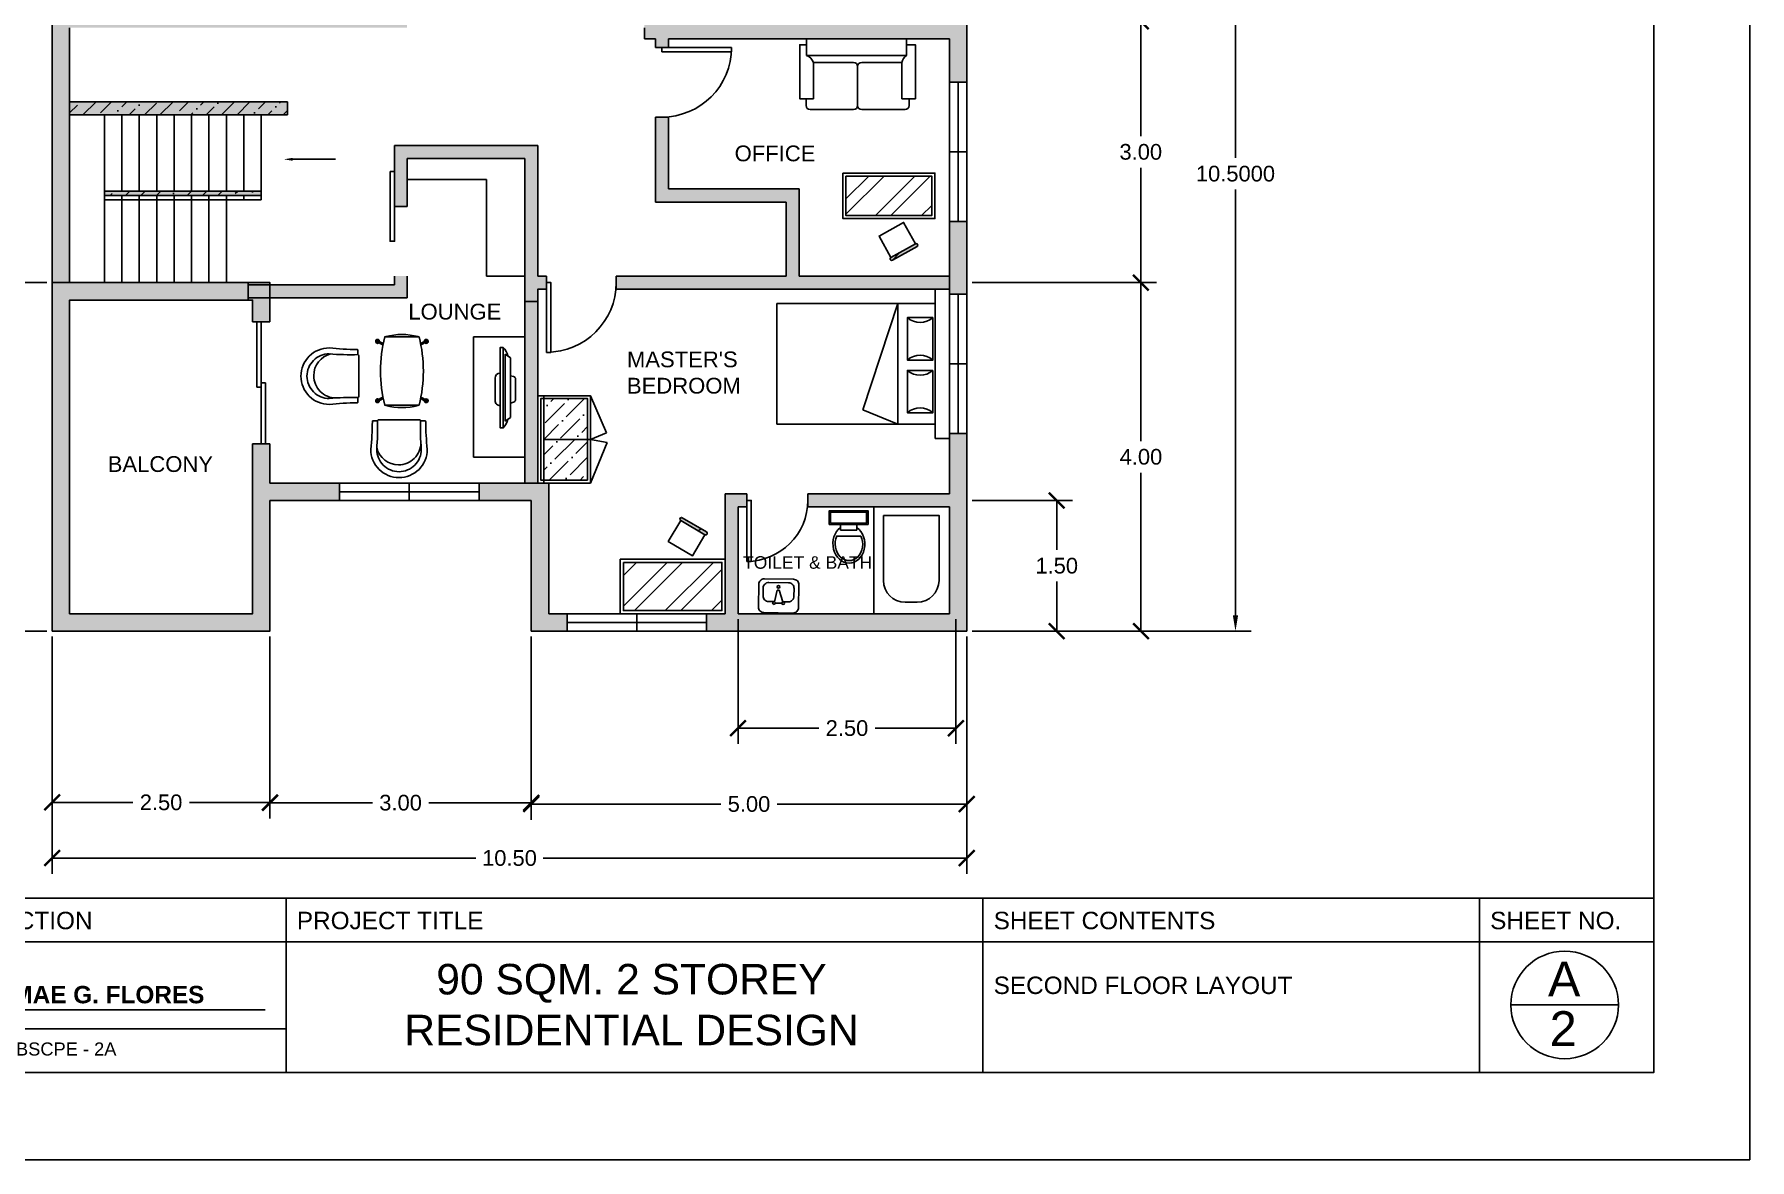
# Model space of a CAD drawing. Header units: metres. Extents: x 0 to 87.2, y 2 to 51.9.
# Drawn here: x 57.67 to 77.37, y 2.04 to 14.96 of the extents above; entities that cross this region are included whole.
import ezdxf
from ezdxf import colors
from ezdxf.entities.mleader import LeaderData, LeaderLine
from ezdxf.math import Vec2, Vec3

# ---------------------------------------------------------------- set-up
doc = ezdxf.new("R2010")
doc.units = ezdxf.units.M
doc.header["$MEASUREMENT"] = 0
doc.styles.get("Standard").update_dxf_attribs({"font": 'arial.ttf'})
doc.dimstyles.get("Standard").update_dxf_attribs({"dimtxt": 0.18, "dimasz": 0.18, "dimexe": 0.18, "dimexo": 0.0625, "dimgap": 0.09, "dimtad": 0, "dimtih": 1, "dimtoh": 1, "dimdec": 4, "dimzin": 0, "dimdsep": 46, "dimtxsty": 'Standard', "dimcen": 0.09, "dimadec": 0, "dimazin": 0, "dimtfac": 1, "dimtdec": 4, "dimtofl": 0, "dimtmove": 0, "dimatfit": 3, "dimfxl": 1, "dimtolj": 1, "dimtzin": 0, "dimarcsym": 0})

# ---------------------------------------------------------------- blocks, each defined once
blk = doc.blocks.new('_ArchTick')
at = {"color": 0, "linetype": 'ByBlock', "const_width": 0.15}
blk.add_lwpolyline([(-0.5, -0.5), (0.5, 0.5)], dxfattribs=at)
blk = doc.blocks.new('*D55')
at = {"color": 0, "lineweight": -2, "transparency": 16777216}
for p, q in [((57.815, 12.11), (55.697, 12.11)), ((55.877, 12.11), (55.877, 10.292)), ((55.877, 8.11), (55.877, 9.928)), ((57.815, 8.11), (55.697, 8.11))]:
    blk.add_line(p, q, dxfattribs=at)
at = {"layer": 'Defpoints', "color": 0, "transparency": 16777216}
for p in [(55.877, 12.11), (57.877, 12.11), (57.877, 8.11)]:
    blk.add_point(p, dxfattribs=at)
at = {"color": 0, "lineweight": -2, "transparency": 16777216, "xscale": 0.18, "yscale": 0.18, "zscale": 0.18}
for p, rotation in [((55.877, 12.11), 90), ((55.877, 8.11), 270)]:
    blk.add_blockref('_ArchTick', p, dxfattribs=dict(at, rotation=rotation))
at = {"color": 7, "transparency": 16777216, "insert": (55.877, 10.11), "char_height": 0.18, "attachment_point": 5}
blk.add_mtext('\\A1;4.00', dxfattribs=at)
blk = doc.blocks.new('*D56')
at = {"color": 0, "lineweight": -2, "transparency": 16777216}
for p, q in [((57.815, 15.11), (55.7, 15.11)), ((55.88, 15.11), (55.88, 13.792)), ((55.88, 12.11), (55.88, 13.428)), ((57.815, 12.11), (55.7, 12.11))]:
    blk.add_line(p, q, dxfattribs=at)
at = {"layer": 'Defpoints', "color": 0, "transparency": 16777216}
for p in [(55.88, 15.11), (57.877, 15.11), (57.877, 12.11)]:
    blk.add_point(p, dxfattribs=at)
at = {"color": 0, "lineweight": -2, "transparency": 16777216, "xscale": 0.18, "yscale": 0.18, "zscale": 0.18}
for p, rotation in [((55.88, 15.11), 90), ((55.88, 12.11), 270)]:
    blk.add_blockref('_ArchTick', p, dxfattribs=dict(at, rotation=rotation))
at = {"color": 7, "transparency": 16777216, "insert": (55.88, 13.61), "char_height": 0.18, "attachment_point": 5}
blk.add_mtext('\\A1;3.00', dxfattribs=at)
blk = doc.blocks.new('*D53')
at = {"color": 0, "lineweight": -2, "transparency": 16777216}
for p, q in [((60.377, 8.047), (60.377, 5.96)), ((63.377, 8.047), (63.377, 5.96)), ((60.377, 6.14), (61.554, 6.14)), ((63.377, 6.14), (62.201, 6.14))]:
    blk.add_line(p, q, dxfattribs=at)
at = {"layer": 'Defpoints', "color": 0, "transparency": 16777216}
for p in [(60.377, 8.11), (63.377, 8.11), (63.377, 6.14)]:
    blk.add_point(p, dxfattribs=at)
at = {"color": 0, "lineweight": -2, "transparency": 16777216, "xscale": 0.18, "yscale": 0.18, "zscale": 0.18, "rotation": 180}
blk.add_blockref('_ArchTick', (60.377, 6.14), dxfattribs=at)
at = {"color": 0, "lineweight": -2, "transparency": 16777216, "xscale": 0.18, "yscale": 0.18, "zscale": 0.18}
blk.add_blockref('_ArchTick', (63.377, 6.14), dxfattribs=at)
at = {"color": 7, "transparency": 16777216, "insert": (61.877, 6.14), "char_height": 0.18, "attachment_point": 5}
blk.add_mtext('\\A1;3.00', dxfattribs=at)
blk = doc.blocks.new('*D54')
at = {"color": 0, "lineweight": -2, "transparency": 16777216}
for p, q in [((57.877, 8.047), (57.877, 5.964)), ((60.377, 8.047), (60.377, 5.964)), ((57.877, 6.144), (58.802, 6.144)), ((60.377, 6.144), (59.452, 6.144))]:
    blk.add_line(p, q, dxfattribs=at)
at = {"layer": 'Defpoints', "color": 0, "transparency": 16777216}
for p in [(57.877, 8.11), (60.377, 8.11), (60.377, 6.144)]:
    blk.add_point(p, dxfattribs=at)
at = {"color": 0, "lineweight": -2, "transparency": 16777216, "xscale": 0.18, "yscale": 0.18, "zscale": 0.18, "rotation": 180}
blk.add_blockref('_ArchTick', (57.877, 6.144), dxfattribs=at)
at = {"color": 0, "lineweight": -2, "transparency": 16777216, "xscale": 0.18, "yscale": 0.18, "zscale": 0.18}
blk.add_blockref('_ArchTick', (60.377, 6.144), dxfattribs=at)
at = {"color": 7, "transparency": 16777216, "insert": (59.127, 6.144), "char_height": 0.18, "attachment_point": 5}
blk.add_mtext('\\A1;2.50', dxfattribs=at)
blk = doc.blocks.new('*D58')
at = {"color": 0, "lineweight": -2, "transparency": 16777216}
for p, q in [((57.815, 12.11), (55.697, 12.11)), ((55.877, 12.11), (55.877, 10.292)), ((55.877, 8.11), (55.877, 9.928)), ((57.815, 8.11), (55.697, 8.11))]:
    blk.add_line(p, q, dxfattribs=at)
at = {"layer": 'Defpoints', "color": 0, "transparency": 16777216}
for p in [(55.877, 12.11), (57.877, 12.11), (57.877, 8.11)]:
    blk.add_point(p, dxfattribs=at)
at = {"color": 0, "lineweight": -2, "transparency": 16777216, "xscale": 0.18, "yscale": 0.18, "zscale": 0.18}
for p, rotation in [((55.877, 12.11), 90), ((55.877, 8.11), 270)]:
    blk.add_blockref('_ArchTick', p, dxfattribs=dict(at, rotation=rotation))
at = {"color": 7, "transparency": 16777216, "insert": (55.877, 10.11), "char_height": 0.18, "attachment_point": 5}
blk.add_mtext('\\A1;4.00', dxfattribs=at)
blk = doc.blocks.new('*D62')
at = {"color": 0, "lineweight": -2, "transparency": 16777216}
for p, q in [((60.377, 8.047), (60.377, 5.96)), ((63.377, 8.047), (63.377, 5.96)), ((60.377, 6.14), (61.554, 6.14)), ((63.377, 6.14), (62.201, 6.14))]:
    blk.add_line(p, q, dxfattribs=at)
at = {"layer": 'Defpoints', "color": 0, "transparency": 16777216}
for p in [(60.377, 8.11), (63.377, 8.11), (63.377, 6.14)]:
    blk.add_point(p, dxfattribs=at)
at = {"color": 0, "lineweight": -2, "transparency": 16777216, "xscale": 0.18, "yscale": 0.18, "zscale": 0.18, "rotation": 180}
blk.add_blockref('_ArchTick', (60.377, 6.14), dxfattribs=at)
at = {"color": 0, "lineweight": -2, "transparency": 16777216, "xscale": 0.18, "yscale": 0.18, "zscale": 0.18}
blk.add_blockref('_ArchTick', (63.377, 6.14), dxfattribs=at)
at = {"color": 7, "transparency": 16777216, "insert": (61.877, 6.14), "char_height": 0.18, "attachment_point": 5}
blk.add_mtext('\\A1;3.00', dxfattribs=at)
blk = doc.blocks.new('*D63')
at = {"color": 0, "lineweight": -2, "transparency": 16777216}
for p, q in [((57.877, 8.047), (57.877, 5.964)), ((60.377, 8.047), (60.377, 5.964)), ((57.877, 6.144), (58.802, 6.144)), ((60.377, 6.144), (59.452, 6.144))]:
    blk.add_line(p, q, dxfattribs=at)
at = {"layer": 'Defpoints', "color": 0, "transparency": 16777216}
for p in [(57.877, 8.11), (60.377, 8.11), (60.377, 6.144)]:
    blk.add_point(p, dxfattribs=at)
at = {"color": 0, "lineweight": -2, "transparency": 16777216, "xscale": 0.18, "yscale": 0.18, "zscale": 0.18, "rotation": 180}
blk.add_blockref('_ArchTick', (57.877, 6.144), dxfattribs=at)
at = {"color": 0, "lineweight": -2, "transparency": 16777216, "xscale": 0.18, "yscale": 0.18, "zscale": 0.18}
blk.add_blockref('_ArchTick', (60.377, 6.144), dxfattribs=at)
at = {"color": 7, "transparency": 16777216, "insert": (59.127, 6.144), "char_height": 0.18, "attachment_point": 5}
blk.add_mtext('\\A1;2.50', dxfattribs=at)
blk = doc.blocks.new('door 0.8')
at = {"color": 210}
blk.add_lwpolyline([(0, -0.8), (0, 0), (-0.05, 0), (-0.05, -0.8)], close=True, dxfattribs=at)
blk.add_arc((0, 0), 0.8, 180, 270, dxfattribs=at)
blk = doc.blocks.new('cabinet')
at = {"color": 0}
for p, q in [((-0.604, 0), (-0.795, -0.466)), ((-0.069, 0), (-0.069, -1.002)), ((0, 0), (0, -1.002)), ((-0.795, -0.466), (-0.604, -0.501)), ((-0.604, -0.501), (-0.789, -0.578)), ((-0.789, -0.578), (-0.604, -1.002)), ((-0.604, -0.501), (-0.069, -0.501))]:
    blk.add_line(p, q, dxfattribs=at)
for points in [[(-0.604, 0), (0, 0), (0, -1.002), (-0.604, -1.002)], [(-0.571, -0.033), (-0.033, -0.033), (-0.033, -0.969), (-0.571, -0.969)]]:
    blk.add_lwpolyline(points, close=True, dxfattribs=at)
blk = doc.blocks.new('toilet')
at = {"color": 0}
for p, q in [((-0.133, 0.359), (-0.133, 0.081)), ((-0.065, 0.317), (0, 0.317)), ((-0.065, 0.317), (-0.065, 0.127)), ((-0.065, 0.127), (0, 0.127))]:
    blk.add_line(p, q, dxfattribs=at)
for points in [[(0, 0.446), (0.157, 0.446), (0.157, 0), (0, 0)], [(0.016, 0.431), (0.142, 0.431), (0.142, 0.016), (0.016, 0.016)]]:
    blk.add_lwpolyline(points, close=True, dxfattribs=at)
for centre, major_axis, start_param, end_param in [((-0.224, 0.22), (-0.22, -0.006), 3.664529, 8.861022), ((-0.225, 0.219), (-0.19, -0.005), 4.18294, 8.338265), ((-0.225, 0.219), (-0.19, -0.005), 3.664529, 3.694111), ((-0.225, 0.219), (-0.19, -0.005), 8.827094, 8.861022)]:
    blk.add_ellipse(centre, major_axis=major_axis, ratio=0.833333, start_param=start_param, end_param=end_param, dxfattribs=at)
blk = doc.blocks.new('sink')
for p, q in [((0.163, 0.242), (0.205, 0.109)), ((0.26, 0.242), (0.231, 0.11)), ((0.205, 0.109), (0.231, 0.11))]:
    blk.add_line(p, q)
blk.add_lwpolyline([(0.045, 0.369), (0.378, 0.369, -0.414214), (0.443, 0.305), (0.443, 0.045, -0.414214), (0.378, -0.019), (0.045, -0.019, -0.414214), (-0.019, 0.045), (-0.019, 0.305, -0.414214)], format="xyb", close=True)
blk.add_lwpolyline([(0.26, 0.241), (0.327, 0.241, -0.414214), (0.391, 0.176), (0.391, 0.087, -0.414214), (0.327, 0.022), (0.1, 0.022, -0.414214), (0.036, 0.087), (0.036, 0.176, -0.414214), (0.1, 0.241), (0.163, 0.241)], format="xyb")
blk.add_circle((0.215, 0.072), 0.0154)
blk = doc.blocks.new('sink 2')
blk.add_line((-0.25, -0.094), (-0.176, -0.094))
for centre in [(-0.265, -0.094), (-0.16, -0.094)]:
    blk.add_circle(centre, 0.0154)
blk.add_blockref('sink', (-0.424, -0.351))
blk = doc.blocks.new('*D83')
at = {"color": 0, "lineweight": -2, "transparency": 16777216}
for p, q in [((68.44, 15.11), (70.555, 15.11)), ((70.375, 15.11), (70.375, 13.792)), ((70.375, 12.11), (70.375, 13.428)), ((68.44, 12.11), (70.555, 12.11))]:
    blk.add_line(p, q, dxfattribs=at)
at = {"layer": 'Defpoints', "color": 0, "transparency": 16777216}
for p in [(68.377, 15.11), (68.377, 12.11), (70.375, 12.11)]:
    blk.add_point(p, dxfattribs=at)
at = {"color": 0, "lineweight": -2, "transparency": 16777216, "xscale": 0.18, "yscale": 0.18, "zscale": 0.18}
for p, rotation in [((70.375, 15.11), 90), ((70.375, 12.11), 270)]:
    blk.add_blockref('_ArchTick', p, dxfattribs=dict(at, rotation=rotation))
at = {"color": 7, "transparency": 16777216, "insert": (70.375, 13.61), "char_height": 0.18, "attachment_point": 5}
blk.add_mtext('\\A1;3.00', dxfattribs=at)
blk = doc.blocks.new('*D84')
at = {"color": 0, "lineweight": -2, "transparency": 16777216}
for p, q in [((68.44, 12.11), (70.557, 12.11)), ((70.377, 12.11), (70.377, 10.292)), ((70.377, 8.11), (70.377, 9.928)), ((68.44, 8.11), (70.557, 8.11))]:
    blk.add_line(p, q, dxfattribs=at)
at = {"layer": 'Defpoints', "color": 0, "transparency": 16777216}
for p in [(68.377, 12.11), (68.377, 8.11), (70.377, 8.11)]:
    blk.add_point(p, dxfattribs=at)
at = {"color": 0, "lineweight": -2, "transparency": 16777216, "xscale": 0.18, "yscale": 0.18, "zscale": 0.18}
for p, rotation in [((70.377, 12.11), 90), ((70.377, 8.11), 270)]:
    blk.add_blockref('_ArchTick', p, dxfattribs=dict(at, rotation=rotation))
at = {"color": 7, "transparency": 16777216, "insert": (70.377, 10.11), "char_height": 0.18, "attachment_point": 5}
blk.add_mtext('\\A1;4.00', dxfattribs=at)
blk = doc.blocks.new('*D85')
at = {"color": 0, "lineweight": -2, "transparency": 16777216}
for p, q in [((68.44, 9.61), (69.59, 9.61)), ((69.41, 9.61), (69.41, 9.042)), ((69.41, 8.11), (69.41, 8.678)), ((68.44, 8.11), (69.59, 8.11))]:
    blk.add_line(p, q, dxfattribs=at)
at = {"layer": 'Defpoints', "color": 0, "transparency": 16777216}
for p in [(68.377, 9.61), (68.377, 8.11), (69.41, 8.11)]:
    blk.add_point(p, dxfattribs=at)
at = {"color": 0, "lineweight": -2, "transparency": 16777216, "xscale": 0.18, "yscale": 0.18, "zscale": 0.18}
for p, rotation in [((69.41, 9.61), 90), ((69.41, 8.11), 270)]:
    blk.add_blockref('_ArchTick', p, dxfattribs=dict(at, rotation=rotation))
at = {"color": 7, "transparency": 16777216, "insert": (69.41, 8.86), "char_height": 0.18, "attachment_point": 5}
blk.add_mtext('\\A1;1.50', dxfattribs=at)
blk = doc.blocks.new('*D86')
at = {"color": 0, "lineweight": -2, "transparency": 16777216}
for p, q in [((63.377, 8.047), (63.377, 5.945)), ((68.377, 8.047), (68.377, 5.945)), ((63.377, 6.125), (65.554, 6.125)), ((68.377, 6.125), (66.201, 6.125))]:
    blk.add_line(p, q, dxfattribs=at)
at = {"layer": 'Defpoints', "color": 0, "transparency": 16777216}
for p in [(63.377, 8.11), (68.377, 8.11), (68.377, 6.125)]:
    blk.add_point(p, dxfattribs=at)
at = {"color": 0, "lineweight": -2, "transparency": 16777216, "xscale": 0.18, "yscale": 0.18, "zscale": 0.18, "rotation": 180}
blk.add_blockref('_ArchTick', (63.377, 6.125), dxfattribs=at)
at = {"color": 0, "lineweight": -2, "transparency": 16777216, "xscale": 0.18, "yscale": 0.18, "zscale": 0.18}
blk.add_blockref('_ArchTick', (68.377, 6.125), dxfattribs=at)
at = {"color": 7, "transparency": 16777216, "insert": (65.877, 6.125), "char_height": 0.18, "attachment_point": 5}
blk.add_mtext('\\A1;5.00', dxfattribs=at)
blk = doc.blocks.new('*D87')
at = {"color": 0, "lineweight": -2, "transparency": 16777216}
for p, q in [((65.752, 8.247), (65.752, 6.816)), ((68.252, 8.247), (68.252, 6.816)), ((65.752, 6.996), (66.677, 6.996)), ((68.252, 6.996), (67.327, 6.996))]:
    blk.add_line(p, q, dxfattribs=at)
at = {"layer": 'Defpoints', "color": 0, "transparency": 16777216}
for p in [(65.752, 8.31), (68.252, 8.31), (68.252, 6.996)]:
    blk.add_point(p, dxfattribs=at)
at = {"color": 0, "lineweight": -2, "transparency": 16777216, "xscale": 0.18, "yscale": 0.18, "zscale": 0.18, "rotation": 180}
blk.add_blockref('_ArchTick', (65.752, 6.996), dxfattribs=at)
at = {"color": 0, "lineweight": -2, "transparency": 16777216, "xscale": 0.18, "yscale": 0.18, "zscale": 0.18}
blk.add_blockref('_ArchTick', (68.252, 6.996), dxfattribs=at)
at = {"color": 7, "transparency": 16777216, "insert": (67.002, 6.996), "char_height": 0.18, "attachment_point": 5}
blk.add_mtext('\\A1;2.50', dxfattribs=at)
blk = doc.blocks.new('*D89')
at = {"color": 0, "lineweight": -2, "transparency": 16777216}
for p, q in [((57.815, 18.61), (54.841, 18.61)), ((55.021, 18.61), (55.021, 13.542)), ((55.021, 8.11), (55.021, 13.178)), ((57.815, 8.11), (54.841, 8.11))]:
    blk.add_line(p, q, dxfattribs=at)
at = {"layer": 'Defpoints', "color": 0, "transparency": 16777216}
for p in [(57.877, 18.61), (55.021, 8.11), (57.877, 8.11)]:
    blk.add_point(p, dxfattribs=at)
at = {"color": 0, "lineweight": -2, "transparency": 16777216, "xscale": 0.18, "yscale": 0.18, "zscale": 0.18}
for p, rotation in [((55.021, 18.61), 90), ((55.021, 8.11), 270)]:
    blk.add_blockref('_ArchTick', p, dxfattribs=dict(at, rotation=rotation))
at = {"color": 7, "transparency": 16777216, "insert": (55.021, 13.36), "char_height": 0.18, "attachment_point": 5}
blk.add_mtext('\\A1;10.50', dxfattribs=at)
blk = doc.blocks.new('*D90')
at = {"color": 0, "lineweight": -2, "transparency": 16777216}
for p, q in [((57.877, 8.047), (57.877, 5.325)), ((68.377, 8.047), (68.377, 5.325)), ((57.877, 5.505), (62.742, 5.505)), ((68.377, 5.505), (63.512, 5.505))]:
    blk.add_line(p, q, dxfattribs=at)
at = {"layer": 'Defpoints', "color": 0, "transparency": 16777216}
for p in [(57.877, 8.11), (68.377, 8.11), (68.377, 5.505)]:
    blk.add_point(p, dxfattribs=at)
at = {"color": 0, "lineweight": -2, "transparency": 16777216, "xscale": 0.18, "yscale": 0.18, "zscale": 0.18, "rotation": 180}
blk.add_blockref('_ArchTick', (57.877, 5.505), dxfattribs=at)
at = {"color": 0, "lineweight": -2, "transparency": 16777216, "xscale": 0.18, "yscale": 0.18, "zscale": 0.18}
blk.add_blockref('_ArchTick', (68.377, 5.505), dxfattribs=at)
at = {"color": 7, "transparency": 16777216, "insert": (63.127, 5.505), "char_height": 0.18, "attachment_point": 5}
blk.add_mtext('\\A1;10.50', dxfattribs=at)
blk = doc.blocks.new('A$C21E3')
at = {"color": 0}
for points in [[(0.086, 0.016), (0.031, 0.016, -0.421014), (0.021, 0.027, 0.026208), (0.001, 0.376, -0.414214), (0.356, 0.731, -0.414214), (0.711, 0.376, 0.026208), (0.691, 0.027, -0.421014), (0.681, 0.016), (0.626, 0.016, -0.414214), (0.616, 0.006), (0.356, 0.006), (0.096, 0.006, -0.414214)], [(0.076, 0.376, -0.027007), (0.086, 0.016, 0.414214), (0.096, 0.006), (0.356, 0.006), (0.616, 0.006, 0.414214), (0.626, 0.016, -0.027007), (0.636, 0.376, 0.414214), (0.356, 0.656, 0.414214)]]:
    blk.add_lwpolyline(points, format="xyb", close=True, dxfattribs=at)
blk.add_lwpolyline([(0.635, 0.356, 0.347707), (0.362, 0.571, 0.414214), (0.082, 0.291, -0.027007)], format="xyb", dxfattribs=at)
blk = doc.blocks.new('Tv 05_top_cad-block.com')
at = {"color": 0, "lineweight": -2}
blk.add_line((276, -50), (-311, -50), dxfattribs=at)
for points in [[(101, 0), (-101, 0)], [(-345, -100), (-311, -50)], [(-345, -100), (311, -100)], [(-134, -50), (-126, -18)], [(134, -50), (126, -18)], [(311, -100), (276, -50)], [(110, -200), (-110, -200)]]:
    blk.add_lwpolyline(points, dxfattribs=at)
blk.add_lwpolyline([(-412, -120), (378, -120), (378, -150), (-412, -150)], close=True, dxfattribs=at)
for centre, radius, start, end in [((-101, -25), 25, 90, 164.7609), ((101, -25), 25, 15.2391, 90), ((-285, -257), 187, 103.3665, 132.9123), ((-110, -150), 50, 180, 270), ((-101, -25), 25, 266.5195, 273.4805), ((101, -25), 25, 266.5195, 273.4805), ((110, -150), 50, 270, 0), ((250, -257), 187, 47.0877, 76.6335)]:
    blk.add_arc(centre, radius, start, end, dxfattribs=at)
blk = doc.blocks.new('table 047')
at = {"color": 0}
for p, q in [((25, 177), (25, -177)), ((92, 192), (64, 246)), ((107, 195), (77, 253)), ((643, 195), (673, 253)), ((658, 192), (686, 246)), ((725, 177), (725, -177)), ((92, -192), (64, -246)), ((107, -195), (77, -253)), ((643, -195), (673, -253)), ((658, -192), (686, -246))]:
    blk.add_line(p, q, dxfattribs=at)
for centre, radius, start, end in [((375, -1211), 1431, 75.8453, 104.1547), ((71, 249), 20, 319.5693, 275.5207), ((71, 249), 7.5, 27.545, 207.545), ((679, 249), 20, 264.4793, 220.4307), ((679, 249), 7.5, 332.455, 152.455), ((636, 0), 636, 164.9194, 195.0806), ((375, -1211), 1421, 104.2564, 104.3855), ((375, -1211), 1421, 75.6145, 75.7436), ((114, 0), 636, 344.9194, 15.0806), ((375, 1211), 1421, 255.6145, 255.7436), ((375, 1211), 1421, 284.2564, 284.3855), ((375, 1211), 1431, 255.8453, 284.1547), ((71, -249), 20, 84.4793, 40.4307), ((71, -249), 7.5, 152.455, 332.455), ((679, -249), 20, 139.5693, 95.5207), ((679, -249), 7.5, 207.545, 27.545)]:
    blk.add_arc(centre, radius, start, end, dxfattribs=at)
blk = doc.blocks.new('*D97')
at = {"color": 0, "lineweight": -2, "transparency": 16777216}
for p, q in [((64.94, 18.61), (71.642, 18.61)), ((71.462, 18.43), (71.462, 13.542)), ((71.462, 8.29), (71.462, 13.178)), ((68.44, 8.11), (71.642, 8.11))]:
    blk.add_line(p, q, dxfattribs=at)
at = {"color": 0, "transparency": 16777216}
for points in [[(71.432, 18.43), (71.492, 18.43), (71.462, 18.61)], [(71.432, 8.29), (71.492, 8.29), (71.462, 8.11)]]:
    blk.add_solid(points, dxfattribs=at)
at = {"layer": 'Defpoints', "color": 0, "transparency": 16777216}
for p in [(64.877, 18.61), (68.377, 8.11), (71.462, 8.11)]:
    blk.add_point(p, dxfattribs=at)
at = {"color": 0, "transparency": 16777216, "insert": (71.462, 13.36), "char_height": 0.18, "attachment_point": 5}
blk.add_mtext('\\A1;10.5000', dxfattribs=at)

msp = doc.modelspace()

# ---------------------------------------------------------------- hatches: boundary and pattern name
at = {"true_color": 0x000000}
h = msp.add_hatch(color=18, dxfattribs=at)
h.dxf.hatch_style = 1
h.paths.add_polyline_path([(59.07724, 18.6098), (57.87724, 18.6098), (57.87724, 15.1098), (57.87724, 12.1098), (58.07724, 12.1098), (58.07724, 14.1098), (58.07724, 15.0348), (61.95224, 15.0348), (61.95224, 15.2848), (61.80224, 15.2848), (61.80224, 15.1848), (58.07724, 15.1848), (58.07724, 18.4098), (59.07724, 18.4098)])
h.paths.add_polyline_path([(62.97724, 18.6098), (61.87724, 18.6098), (61.37724, 18.6098), (60.67724, 18.6098), (60.67724, 18.4098), (61.45224, 18.4098), (61.80224, 18.4098), (61.80224, 17.4077), (61.80224, 16.0848), (61.95224, 16.0848), (61.95224, 16.5348), (63.87724, 16.5348), (63.87724, 16.6848), (61.95224, 16.6848), (61.95224, 18.4098), (62.91474, 18.4098), (62.97724, 18.4098)])
h.paths.add_polyline_path([(64.87724, 18.6098), (63.77724, 18.6098), (63.77724, 18.4098), (64.67724, 18.4098), (64.67724, 17.82883), (64.67724, 16.6848), (64.57724, 16.6848), (64.57724, 16.6098), (64.57724, 16.5348), (64.67724, 16.5348), (64.67724, 15.0348), (64.67724, 14.9098), (64.80224, 14.9098), (64.80224, 14.8098), (64.95224, 14.8098), (64.95224, 14.9098), (68.17724, 14.9098), (68.17724, 14.4098), (68.37724, 14.4098), (68.37724, 15.1098), (64.87724, 15.1098)])
h.paths.add_polyline_path([(66.45224, 13.1848), (65.85224, 13.1848), (65.05224, 13.1848), (64.95224, 13.1848), (64.95224, 14.0098), (64.80224, 14.0098), (64.80224, 13.0348), (65.05224, 13.0348), (65.85224, 13.0348), (66.30224, 13.0348), (66.30224, 12.1848), (64.352, 12.1848), (64.352, 12.0348), (68.17724, 12.0348), (68.17724, 12.1848), (66.45224, 12.1848)])
h.paths.add_polyline_path([(68.37724, 12.8098), (68.17724, 12.8098), (68.17724, 11.97869), (68.37724, 11.97869), (68.37724, 12.1098)])
h.paths.add_polyline_path([(68.37724, 10.37869), (68.17724, 10.37869), (68.17724, 10.32257), (68.17724, 9.6848), (66.55222, 9.6848), (66.55222, 9.53698), (68.17724, 9.5348), (68.17724, 8.3098), (66.30224, 8.3098), (65.75224, 8.3098), (65.75224, 9.5348), (65.85222, 9.53698), (65.85222, 9.61089), (65.85222, 9.6848), (65.67724, 9.6848), (65.60224, 9.6848), (65.60224, 8.3098), (65.38974, 8.3098), (65.38974, 8.1098), (68.37724, 8.1098)])
h.paths.add_polyline_path([(63.78974, 8.3098), (63.57724, 8.3098), (63.57724, 9.8098), (63.45224, 9.8098), (62.77724, 9.8098), (62.77724, 9.6098), (63.37724, 9.6098), (63.37724, 8.1098), (63.78974, 8.1098)])
h.paths.add_polyline_path([(60.37724, 9.6098), (61.17724, 9.6098), (61.17724, 9.8098), (60.37724, 9.8098), (60.37724, 10.2598), (60.17724, 10.2598), (60.17724, 8.3098), (58.07724, 8.3098), (58.07724, 11.9098), (60.17724, 11.9098), (60.17724, 11.6598), (60.37724, 11.6598), (60.37724, 12.1098), (57.87724, 12.1098), (57.87724, 8.1098), (60.37724, 8.1098)])
h = msp.add_hatch(dxfattribs=at)
h.set_pattern_fill('ANSI36', color=18)
h.set_pattern_definition([(45, (25.90492, -30.13454), (0.06629126, 0.24306796), [0.3125, -0.0625, 0, -0.0625])])
h.paths.add_polyline_path([(61.73353, 17.90875), (61.23108, 17.90875), (61.23108, 17.44094), (61.73353, 17.44094)])
h.paths.add_polyline_path([(61.73353, 18.37656), (61.23108, 18.37656), (61.23108, 17.90875), (61.73353, 17.90875)])
h.paths.add_polyline_path([(64.02341, 10.77866), (63.52096, 10.77866), (63.52096, 10.31086), (64.02341, 10.31086)])
h.paths.add_polyline_path([(64.02341, 10.31086), (63.52096, 10.31086), (63.52096, 9.84305), (64.02341, 9.84305)])
h.paths.add_polyline_path([(60.57724, 14.1848), (58.07724, 14.1848), (58.07724, 14.0348), (60.57724, 14.0348)])
h.paths.add_polyline_path([(60.27724, 13.1598), (58.47724, 13.1598), (58.47724, 13.1098), (60.27724, 13.1098)])
h.paths.add_polyline_path([(67.80635, 12.52494, 1), (67.78883, 12.55648), (67.5064, 12.39956, 1), (67.52393, 12.36802)])
h.paths.add_polyline_path([(65.11106, 9.41196, 1), (65.09276, 9.38087), (65.37122, 9.21702, 1), (65.38952, 9.24812)])
h = msp.add_hatch(color=18, dxfattribs=at)
h.dxf.hatch_style = 1
h.paths.add_polyline_path([(67.5064, 12.39956, 1), (67.52393, 12.36802), (67.80635, 12.52494, 1), (67.78883, 12.55648)])
h.paths.add_polyline_path([(59.55691, 17.52641, 1), (59.57287, 17.55424), (59.33882, 17.6885, 1), (59.32285, 17.66066)])
h.paths.add_polyline_path([(65.37122, 9.21702, 1), (65.38952, 9.24812), (65.11106, 9.41196, 1), (65.09276, 9.38087)])
h = msp.add_hatch(color=18, dxfattribs=at)
h.dxf.hatch_style = 1
h.paths.add_polyline_path([(60.57724, 14.1848), (58.07724, 14.1848), (58.07724, 14.0348), (60.57724, 14.0348)])
h.paths.add_polyline_path([(60.27724, 13.1598), (58.47724, 13.1598), (58.47724, 13.1098), (60.27724, 13.1098)])
h = msp.add_hatch(color=18, dxfattribs=at)
h.dxf.hatch_style = 1
h.paths.add_polyline_path([(61.80724, 13.6848), (61.80724, 12.9848), (61.95224, 12.9848), (61.95224, 13.5348), (63.30224, 13.5348), (63.30224, 11.8936), (63.45224, 11.8936), (63.45224, 12.0348), (63.552, 12.0348), (63.552, 12.1098), (63.552, 12.1848), (63.45224, 12.1848), (63.45224, 13.6848)])
h = msp.add_hatch(dxfattribs=at)
h.set_pattern_fill('ANSI32', color=18)
h.set_pattern_definition([(45, (25.9049, -30.13454), (-0.265165, 0.265165), []), (45, (26.0817, -30.13454), (-0.265165, 0.265165), [])])
h.paths.add_polyline_path([(66.99024, 13.33302), (66.99024, 12.88017), (67.97558, 12.88017), (67.97558, 13.33302)])
h.paths.add_polyline_path([(64.43545, 8.89854), (64.43545, 8.34637), (65.56568, 8.34637), (65.56568, 8.89854)])
h = msp.add_hatch(color=18, dxfattribs=at)
h.dxf.hatch_style = 1
h.paths.add_polyline_path([(61.95224, 12.1848), (61.80724, 12.1848), (61.80724, 12.0848), (60.37724, 12.0848), (60.37724, 11.9348), (61.95224, 11.9348)])
h = msp.add_hatch(color=18, dxfattribs=at)
h.dxf.hatch_style = 1
h.paths.add_polyline_path([(63.45224, 11.8936), (63.30224, 11.8936), (63.30224, 9.8098), (63.45224, 9.8098)])

# ---------------------------------------------------------------- linework, layer by layer
at = {"color": 0}
for p, q in [((57.87724, 12.1098), (57.87724, 15.1098)), ((57.87724, 12.1098), (57.87724, 15.1098)), ((58.07724, 12.1098), (58.07724, 15.0348)), ((58.07724, 12.1098), (58.07724, 15.0348)), ((64.67724, 15.0348), (64.67724, 14.9098)), ((64.67724, 15.0348), (64.67724, 14.9098)), ((68.37724, 15.1098), (68.37724, 9.6098)), ((68.37724, 15.1098), (68.37724, 9.6098)), ((68.37724, 15.1098), (68.37724, 12.1098)), ((64.67724, 14.9098), (64.80224, 14.9098)), ((64.67724, 14.9098), (64.80224, 14.9098)), ((64.80224, 14.9098), (64.80224, 14.8098)), ((64.80224, 14.8098), (64.95224, 14.8098)), ((64.95224, 14.9098), (64.95224, 14.8098)), ((64.95224, 14.9098), (68.17724, 14.9098)), ((64.95224, 14.9098), (68.17724, 14.9098)), ((68.17724, 14.9098), (68.17724, 9.6848)), ((68.17724, 14.9098), (68.17724, 9.6848)), ((58.07724, 14.1848), (60.57724, 14.1848)), ((60.57724, 14.1848), (60.57724, 14.0348)), ((58.07724, 12.1098), (58.07724, 14.1098)), ((58.07724, 12.1098), (58.07724, 14.1098)), ((58.07724, 14.0348), (60.57724, 14.0348)), ((58.47724, 12.1098), (58.47724, 14.0348)), ((58.67724, 13.1598), (58.67724, 14.0348)), ((58.87724, 13.1598), (58.87724, 14.0348)), ((59.07724, 13.1598), (59.07724, 14.0348)), ((59.27724, 13.1598), (59.27724, 14.0348)), ((59.47724, 13.1598), (59.47724, 14.0348)), ((59.67724, 13.1598), (59.67724, 14.0348)), ((59.87724, 13.1598), (59.87724, 14.0348)), ((60.07724, 13.1598), (60.07724, 14.0348)), ((60.27724, 13.0598), (60.27724, 14.0348)), ((64.80224, 14.0098), (64.95224, 14.0098)), ((64.80224, 14.0098), (64.80224, 13.0348)), ((64.95224, 14.0098), (64.95224, 13.1848)), ((61.80724, 13.6848), (63.45224, 13.6848)), ((61.80724, 12.9848), (61.80724, 13.6848)), ((63.45224, 12.1848), (63.45224, 13.6848)), ((61.95224, 13.5348), (63.30224, 13.5348)), ((61.95224, 12.9848), (61.95224, 13.5348)), ((63.30224, 11.8936), (63.30224, 13.5348)), ((62.86234, 13.29306), (61.95224, 13.29306)), ((62.86234, 12.1848), (62.86234, 13.29306)), ((58.47724, 13.1598), (60.27724, 13.1598)), ((58.47724, 13.1098), (60.27724, 13.1098)), ((58.47724, 13.0598), (60.27724, 13.0598)), ((58.67724, 12.1098), (58.67724, 13.1098)), ((58.87724, 12.1098), (58.87724, 13.1098)), ((59.07724, 12.1098), (59.07724, 13.1098)), ((59.27724, 12.1098), (59.27724, 13.1098)), ((59.47724, 12.1098), (59.47724, 13.1098)), ((59.67724, 12.1098), (59.67724, 13.1098)), ((59.87724, 12.1098), (59.87724, 13.1098)), ((60.07724, 13.0598), (60.07724, 13.1098)), ((65.05224, 13.0348), (64.80224, 13.0348)), ((65.05224, 13.1848), (64.95224, 13.1848)), ((65.05224, 13.1848), (65.85224, 13.1848)), ((65.05224, 13.0348), (65.85224, 13.0348)), ((66.45224, 13.1848), (65.85224, 13.1848)), ((66.30224, 13.0348), (65.85224, 13.0348)), ((66.30224, 12.1848), (66.30224, 13.0348)), ((66.45224, 12.1848), (66.45224, 13.1848)), ((61.80724, 12.9848), (61.95224, 12.9848)), ((67.78883, 12.55648), (67.5064, 12.39956)), ((67.80635, 12.52494), (67.52393, 12.36802)), ((57.87724, 12.1098), (57.87724, 8.1098)), ((57.87724, 12.1098), (57.87724, 8.1098)), ((60.12794, 12.1098), (60.12794, 11.9098)), ((60.12794, 12.0848), (61.80724, 12.0848)), ((61.80724, 12.0848), (61.80724, 12.1848)), ((61.95224, 11.9348), (61.95224, 12.1848)), ((63.30224, 12.1848), (62.86234, 12.1848)), ((63.30224, 12.1848), (63.30224, 9.8098)), ((63.45224, 11.8936), (63.45224, 12.0348)), ((63.552, 12.0348), (63.552, 12.1848)), ((64.352, 12.0348), (64.352, 12.1848)), ((68.01377, 12.0348), (68.01377, 10.32257)), ((68.17724, 11.87133), (68.17724, 12.0348)), ((60.12794, 11.9348), (61.95224, 11.9348)), ((63.45224, 11.8936), (63.30224, 11.8936)), ((66.55232, 11.87133), (66.19499, 11.87133)), ((66.19499, 11.87133), (66.19499, 10.48604)), ((67.58529, 11.87133), (67.18569, 10.65022)), ((67.58529, 11.87133), (67.58529, 10.48604)), ((60.37724, 11.6598), (60.17724, 11.6598)), ((60.22724, 11.6598), (60.22724, 10.9598)), ((60.27724, 11.6598), (60.27724, 10.2598)), ((60.22724, 10.9598), (60.22724, 10.9098)), ((60.22724, 10.9098), (60.27724, 10.9098)), ((60.27724, 10.9598), (60.32724, 10.9598)), ((60.27724, 10.9598), (60.32724, 10.9598)), ((60.32724, 10.9598), (60.32724, 10.2598)), ((63.45224, 10.9223), (63.45224, 10.7223)), ((67.58529, 10.48604), (67.18569, 10.65022)), ((66.55232, 10.48604), (66.19499, 10.48604)), ((68.17724, 10.48604), (68.17724, 10.32257)), ((60.37724, 10.2598), (60.17724, 10.2598)), ((68.17724, 10.32257), (68.01377, 10.32257)), ((60.37724, 9.8098), (63.57724, 9.8098)), ((60.37724, 9.8098), (63.57724, 9.8098)), ((63.57724, 9.8098), (63.57724, 8.3098)), ((63.57724, 9.8098), (63.57724, 8.3098)), ((65.60224, 9.6848), (65.60224, 8.3098)), ((65.67724, 9.6848), (65.60224, 9.6848)), ((65.85222, 9.6848), (65.67724, 9.6848)), ((65.85222, 9.53698), (65.85222, 9.6848)), ((68.17724, 9.6848), (66.55222, 9.6848)), ((66.55222, 9.53698), (66.55222, 9.6848)), ((60.37724, 8.1098), (60.37724, 9.6098)), ((60.37724, 9.6098), (63.37724, 9.6098)), ((60.37724, 8.1098), (60.37724, 9.6098)), ((60.37724, 9.6098), (63.37724, 9.6098)), ((63.37724, 9.6098), (63.37724, 8.1098)), ((63.37724, 9.6098), (63.37724, 8.1098)), ((65.75224, 9.5348), (65.85222, 9.53698)), ((65.75224, 9.5348), (65.75224, 8.3098)), ((66.55222, 9.53698), (68.17724, 9.5348)), ((67.31019, 9.53596), (67.31019, 8.3098)), ((68.17724, 9.5348), (68.17724, 8.3098)), ((68.17724, 9.5348), (68.17724, 8.3098)), ((68.37724, 9.6098), (68.37724, 8.1098)), ((68.37724, 9.6098), (68.37724, 8.1098)), ((65.09276, 9.38087), (65.37122, 9.21702)), ((65.11106, 9.41196), (65.38952, 9.24812)), ((65.60224, 8.3098), (63.57724, 8.3098)), ((65.60224, 8.3098), (63.57724, 8.3098)), ((66.30224, 8.3098), (65.75224, 8.3098)), ((66.30224, 8.3098), (65.75224, 8.3098)), ((68.17724, 8.3098), (66.30224, 8.3098)), ((68.17724, 8.3098), (66.45224, 8.3098)), ((60.37724, 8.1098), (57.87724, 8.1098)), ((60.37724, 8.1098), (57.87724, 8.1098)), ((68.37724, 8.1098), (63.37724, 8.1098)), ((68.37724, 8.1098), (63.37724, 8.1098))]:
    msp.add_line(p, q, dxfattribs=at)
at = {"color": 30}
for p, q in [((68.37724, 14.4098), (68.17724, 14.4098)), ((68.27724, 14.4098), (68.27724, 12.8098)), ((68.37724, 13.6098), (68.17724, 13.6098)), ((68.37724, 12.8098), (68.17724, 12.8098)), ((68.17724, 11.97869), (68.37724, 11.97869)), ((68.27724, 11.97869), (68.27724, 10.37869)), ((68.17724, 11.17869), (68.37724, 11.17869)), ((68.17724, 10.37869), (68.37724, 10.37869)), ((61.17724, 9.8098), (61.17724, 9.6098)), ((61.17724, 9.7098), (62.77724, 9.7098)), ((61.97724, 9.8098), (61.97724, 9.6098)), ((62.77724, 9.8098), (62.77724, 9.6098)), ((63.78974, 8.3098), (63.78974, 8.1098)), ((64.58974, 8.3098), (64.58974, 8.1098)), ((65.38974, 8.3098), (65.38974, 8.1098)), ((63.78974, 8.2098), (65.38974, 8.2098))]:
    msp.add_line(p, q, dxfattribs=at)
for p, q in [((48.56343, 5.04343), (76.26343, 5.04343)), ((60.56343, 5.04343), (60.56343, 3.04343)), ((68.56343, 5.04343), (68.56343, 3.04343)), ((74.26343, 5.04343), (74.26343, 3.04343)), ((50.56343, 4.54343), (76.26343, 4.54343)), ((55.79526, 3.76394), (60.32112, 3.76394)), ((74.62361, 3.81962), (75.8588, 3.81962)), ((50.56343, 3.54343), (60.56343, 3.54343))]:
    msp.add_line(p, q)
for points in [[(47.66581, 2.04343), (47.66581, 23.04343), (77.36581, 23.04343), (77.36581, 2.04343)], [(48.56343, 3.04343), (48.56343, 22.04343), (76.26343, 22.04343), (76.26343, 3.04343)]]:
    msp.add_lwpolyline(points, close=True)
at = {"color": 0}
for points in [[(66.53818, 14.84014), (66.46043, 14.84014), (66.46043, 14.22027), (66.61615, 14.22027), (66.61615, 14.63793)], [(67.12443, 14.71736), (66.53818, 14.71736), (66.53818, 14.9098), (67.12443, 14.9098)], [(67.12442, 14.9098), (67.6853, 14.9098), (67.6853, 14.71736), (67.12442, 14.71736)], [(67.6853, 14.84014), (67.78781, 14.84014), (67.78781, 14.22027), (67.63209, 14.22027), (67.63209, 14.63793)], [(60.37724, 9.6098), (60.37724, 8.1098), (57.87724, 8.1098), (57.87724, 12.1098), (60.37724, 12.1098), (60.37724, 11.6598)], [(60.37724, 9.6098), (60.37724, 8.1098), (57.87724, 8.1098), (57.87724, 12.1098), (60.37724, 12.1098), (60.37724, 11.6598)], [(68.37724, 12.1098), (68.37724, 8.1098), (63.37724, 8.1098)], [(63.45224, 12.1848), (63.552, 12.1848)], [(63.45224, 9.8098), (63.45224, 12.0348), (63.552, 12.0348)], [(64.352, 12.1848), (66.30224, 12.1848)], [(64.352, 12.0348), (68.17724, 12.0348)], [(66.45224, 12.1848), (68.17724, 12.1848)], [(60.17724, 10.2598), (60.17724, 8.3098), (58.07724, 8.3098), (58.07724, 11.9098), (60.17724, 11.9098), (60.17724, 11.6598)], [(60.17724, 10.2598), (60.17724, 8.3098), (58.07724, 8.3098), (58.07724, 11.9098), (60.17724, 11.9098), (60.17724, 11.6598)], [(66.55232, 11.87133), (68.01377, 11.87133)], [(68.17724, 11.87133), (68.17724, 10.48604)], [(68.01377, 10.48604), (66.55232, 10.48604)], [(60.37724, 10.2598), (60.37724, 9.8098)], [(60.37724, 10.2598), (60.37724, 9.8098)], [(66.55222, 9.6848), (68.17724, 9.6848)], [(66.55222, 9.6848), (68.17724, 9.6848)], [(68.37724, 9.6098), (68.37724, 8.1098), (66.37724, 8.1098)], [(68.37724, 9.6098), (68.37724, 8.1098), (66.37724, 8.1098)]]:
    msp.add_lwpolyline(points, dxfattribs=at)
for points in [[(66.61615, 14.63793), (67.07504, 14.63793, -0.41421356), (67.12382, 14.58915), (67.12382, 14.1443, -0.41421356), (67.07504, 14.09552), (66.58069, 14.09552, -0.41421356), (66.53191, 14.1443), (66.53191, 14.22027)], [(67.63209, 14.63793), (67.1732, 14.63793, 0.41421356), (67.12442, 14.58915), (67.12442, 14.1443, 0.41421356), (67.1732, 14.09552), (67.66755, 14.09552, 0.41421356), (67.71633, 14.1443), (67.71633, 14.22027)]]:
    msp.add_lwpolyline(points, format="xyb", dxfattribs=at)
for points in [[(61.75724, 13.3848), (61.80724, 13.3848), (61.80724, 12.5848), (61.75724, 12.5848)], [(66.95505, 13.3682), (68.01076, 13.3682), (68.01076, 12.84499), (66.95505, 12.84499)], [(66.99024, 13.33302), (67.97558, 13.33302), (67.97558, 12.88017), (66.99024, 12.88017)], [(67.78883, 12.55648), (67.5064, 12.39956), (67.37006, 12.64495), (67.65249, 12.80186)], [(67.9881, 11.70786), (67.9881, 11.22172), (67.69579, 11.22172), (67.69579, 11.70786)], [(62.71508, 11.48776), (63.302, 11.48776), (63.302, 10.10821), (62.71508, 10.10821)], [(67.9881, 11.10308), (67.9881, 10.61693), (67.69579, 10.61693), (67.69579, 11.10308)], [(65.09276, 9.38087), (65.37122, 9.21702), (65.22887, 8.97508), (64.9504, 9.13892)], [(64.39888, 8.93511), (65.60224, 8.93511), (65.60224, 8.3098), (64.39888, 8.3098)], [(64.43545, 8.89854), (65.56568, 8.89854), (65.56568, 8.34637), (64.43545, 8.34637)]]:
    msp.add_lwpolyline(points, close=True, dxfattribs=at)
at = {"color": 210}
msp.add_lwpolyline([(65.85222, 9.61089), (65.90222, 9.61089), (65.90222, 8.91089), (65.85222, 8.91089)], close=True, dxfattribs=at)
at = {"color": 0}
msp.add_lwpolyline([(67.41941, 9.43815), (68.05853, 9.43815), (68.05853, 8.69087, -0.41421356), (67.80853, 8.44087), (67.66941, 8.44087, -0.41421356), (67.41941, 8.69087)], format="xyb", close=True, dxfattribs=at)
msp.add_circle((75.24121, 3.81962), 0.61759)
for centre, radius, start, end in [((66.48075, 14.583), 0.14612, 22.079756, 66.857339), ((67.76825, 14.60426), 0.14026, 126.258196, 166.111555), ((67.79759, 12.54071), 0.01804, 299.056975, 119.056975), ((67.51517, 12.38379), 0.01804, 119.056975, 299.056975), ((67.84194, 11.87133), 0.21928, 228.200758, 311.799242), ((67.84194, 11.05825), 0.21928, 48.200758, 131.799242), ((67.84194, 11.26655), 0.21928, 228.200758, 311.799242), ((67.84194, 10.45346), 0.21928, 48.200758, 131.799242), ((61.93713, 10.92941), 0.69383, 284.325193, 284.44999), ((65.10191, 9.39641), 0.01804, 59.528488, 239.528488), ((65.38037, 9.23257), 0.01804, 239.528488, 59.528488)]:
    msp.add_arc(centre, radius, start, end, dxfattribs=at)
at = {"color": 210}
msp.add_arc((65.85222, 9.61089), 0.7, 270, 0, dxfattribs=at)

# ---------------------------------------------------------------- block references
at = {"color": 0}
for name, p, rotation in [('door 0.8', (64.87724, 14.8098), 90), ('cabinet', (63.45224, 9.8098), 180), ('toilet', (67.24384, 9.33452), 90), ('sink 2', (66.00283, 8.34117), 179.1960148639507)]:
    msp.add_blockref(name, p, dxfattribs=dict(at, rotation=rotation))
at = {"color": 0, "xscale": -1}
msp.add_blockref('door 0.8', (63.552, 12.1098), dxfattribs=at)
at = {"color": 0}
for name, p, xscale, yscale, zscale, rotation in [('table 047', (61.89201, 11.5148), 0.001119286831519543, 0.001119286831519543, 0.001119286831519543, 270), ('A$C21E3', (61.40182, 10.71117), 0.9141185723472919, 0.9141185723472919, 0.9141185723472919, 89.99999999999999), ('Tv 05_top_cad-block.com', (63.19605, 10.88465), 0.001170099911629622, 0.001170099911629622, 0.001170099911629622, 270), ('A$C21E3', (62.18432, 10.53972), 0.9141185723472919, 0.9141185723472919, 0.9141185723472919, 180)]:
    msp.add_blockref(name, p, dxfattribs=dict(at, xscale=xscale, yscale=yscale, zscale=zscale, rotation=rotation))

# ---------------------------------------------------------------- texts
at = {"color": 0, "attachment_point": 1}
for s, width, gutter_width, insert, char_height in [('OFFICE     ', 1.6741176, 0.90563, (65.71211, 13.68379), 0.1811264), ('LOUNGE     ', 1.6741176, 0.90563, (61.96563, 11.86775), 0.1811264), ("MASTER'S \\PBEDROOM     ", 1.6741176, 0.90563, (64.47573, 11.3195), 0.1811264), ('BALCONY    ', 1.6741176, 0.90563, (58.51438, 10.11815), 0.1811264), ('TOILET & BATH', 1.6384766, 0.71814, (65.80898, 8.96983), 0.1436287)]:
    msp.add_mtext_dynamic_manual_height_columns(s, width=width, gutter_width=gutter_width, heights=[0], dxfattribs=dict(at, insert=insert, char_height=char_height))
at = {"attachment_point": 1}
for s, width, heights, insert, char_height in [('OWNER & SECTION', 2.9409011, [0], (55.686, 4.88875), 0.2), ('PROJECT TITLE', 2.3710656, [0], (60.686, 4.88875), 0.2), ('SHEET CONTENTS', 3.9874096, [0], (68.686, 4.88875), 0.2), ('SHEET NO.', 2.3710656, [0], (74.386, 4.88875), 0.2), ('\\pxqc;90 SQM. 2 STOREY RESIDENTIAL DESIGN', 7.2335672, [0], (60.91112, 4.29021), 0.35), ('SECOND FLOOR LAYOUT', 3.9874096, [0], (68.686, 4.14498), 0.2), ('A', 0.3506515, [0], (75.04943, 4.31686), 0.4), ('\\pxqc;{\\fArial|b1|i0|c0|p34;ZYRA MAE G. FLORES}', 4.4992517, [0], (55.85357, 4.0383), 0.2), ('\\pxqc;2', 0.3506515, [0], (75.04943, 3.74747), 0.4), ('\\pxqc;BSCPE - 2A', 4.4992517, [0.1942], (55.78838, 3.38875), 0.15)]:
    msp.add_mtext_dynamic_manual_height_columns(s, width=width, gutter_width=12.5, heights=heights, dxfattribs=dict(at, insert=insert, char_height=char_height))

# ---------------------------------------------------------------- dimensions: what is measured, and where the dimension line sits
at = {"color": 0}
for base, p1, p2, picture, middle in [((55.0212, 8.1098), (57.87724, 18.6098), (57.87724, 8.1098), '*D89', (55.0212, 13.3598)), ((55.87958, 15.1098), (57.87724, 12.1098), (57.87724, 15.1098), '*D56', (55.87958, 13.6098)), ((70.37499, 12.1098), (68.37724, 15.1098), (68.37724, 12.1098), '*D83', (70.37499, 13.6098)), ((55.87724, 12.1098), (57.87724, 8.1098), (57.87724, 12.1098), '*D55', (55.87724, 10.1098)), ((55.87724, 12.1098), (57.87724, 8.1098), (57.87724, 12.1098), '*D58', (55.87724, 10.1098)), ((70.37724, 8.1098), (68.37724, 12.1098), (68.37724, 8.1098), '*D84', (70.37724, 10.1098)), ((69.40978, 8.1098), (68.37724, 9.6098), (68.37724, 8.1098), '*D85', (69.40978, 8.8598))]:
    dim = msp.add_linear_dim(base=base, p1=p1, p2=p2, angle=90, dimstyle='Standard', override={"dimdec": 2, "dimblk1": 'ArchTick', "dimblk2": 'ArchTick', "dimsah": 1, "dimclrt": 7}, dxfattribs=at)
    dim.commit()
    dim.dimension.update_dxf_attribs({"geometry": picture, "text_midpoint": middle})
dim = msp.add_linear_dim(base=(71.46165, 8.1098), p1=(64.87724, 18.6098), p2=(68.37724, 8.1098), angle=90, dimstyle='Standard', dxfattribs=at)
dim.commit()
dim.dimension.update_dxf_attribs({"geometry": '*D97', "text_midpoint": (71.46165, 13.3598)})
for base, p1, p2, picture, middle in [((68.25224, 6.99629), (65.75224, 8.3098), (68.25224, 8.3098), '*D87', (67.00224, 6.99629)), ((60.37724, 6.14383), (57.87724, 8.1098), (60.37724, 8.1098), '*D54', (59.12724, 6.14383)), ((60.37724, 6.14383), (57.87724, 8.1098), (60.37724, 8.1098), '*D63', (59.12724, 6.14383)), ((68.37724, 5.50545), (57.87724, 8.1098), (68.37724, 8.1098), '*D90', (63.12724, 5.50545)), ((63.37724, 6.13976), (60.37724, 8.1098), (63.37724, 8.1098), '*D53', (61.87724, 6.13976)), ((63.37724, 6.13976), (60.37724, 8.1098), (63.37724, 8.1098), '*D62', (61.87724, 6.13976)), ((68.37724, 6.12527), (63.37724, 8.1098), (68.37724, 8.1098), '*D86', (65.87724, 6.12527))]:
    dim = msp.add_linear_dim(base=base, p1=p1, p2=p2, dimstyle='Standard', override={"dimdec": 2, "dimblk1": 'ArchTick', "dimblk2": 'ArchTick', "dimsah": 1, "dimclrt": 7}, dxfattribs=at)
    dim.commit()
    dim.dimension.update_dxf_attribs({"geometry": picture, "text_midpoint": middle})

# ---------------------------------------------------------------- leaders
ml = msp.add_multileader_mtext('Standard', dxfattribs=at)
ml.set_content('')
ml.set_leader_properties()
ml.build(insert=Vec2(0, 0))
ml.multileader.update_dxf_attribs({"has_dogleg": 0, "dogleg_length": 0.36, "arrow_head_size": 0.1})
ctx = ml.context
ctx.base_point, ctx.char_height, ctx.arrow_head_size, ctx.landing_gap_size, ctx.plane_origin = Vec3(61.13092, 13.52556), 0.12538, 0.1, 0.06269, Vec3(60.5363, 13.52556)
notes = []
notes.append((ctx, [(0, (1, 1, 0), (60.88015, 13.52556), (1, 0), 0.25076, [(0, [(60.5363, 13.52556)], 0, [])])]))
ctx.mtext.insert, ctx.mtext.flow_direction = Vec3(61.19361, 13.58825), 5
for ctx, leaders in notes:
    for number, flags, end, landing, length, lines in leaders:
        leader = LeaderData()
        leader.index, (leader.has_last_leader_line, leader.has_dogleg_vector, leader.attachment_direction) = number, flags
        leader.last_leader_point, leader.dogleg_vector, leader.dogleg_length = Vec3(end), Vec3(landing), length
        for number, points, colour, breaks in lines:
            line = LeaderLine()
            line.index, line.vertices, line.color, line.breaks = number, Vec3.list(points), colors.encode_raw_color(colour), breaks
            leader.lines.append(line)
        ctx.leaders.append(leader)

doc.saveas('drawing.dxf')
